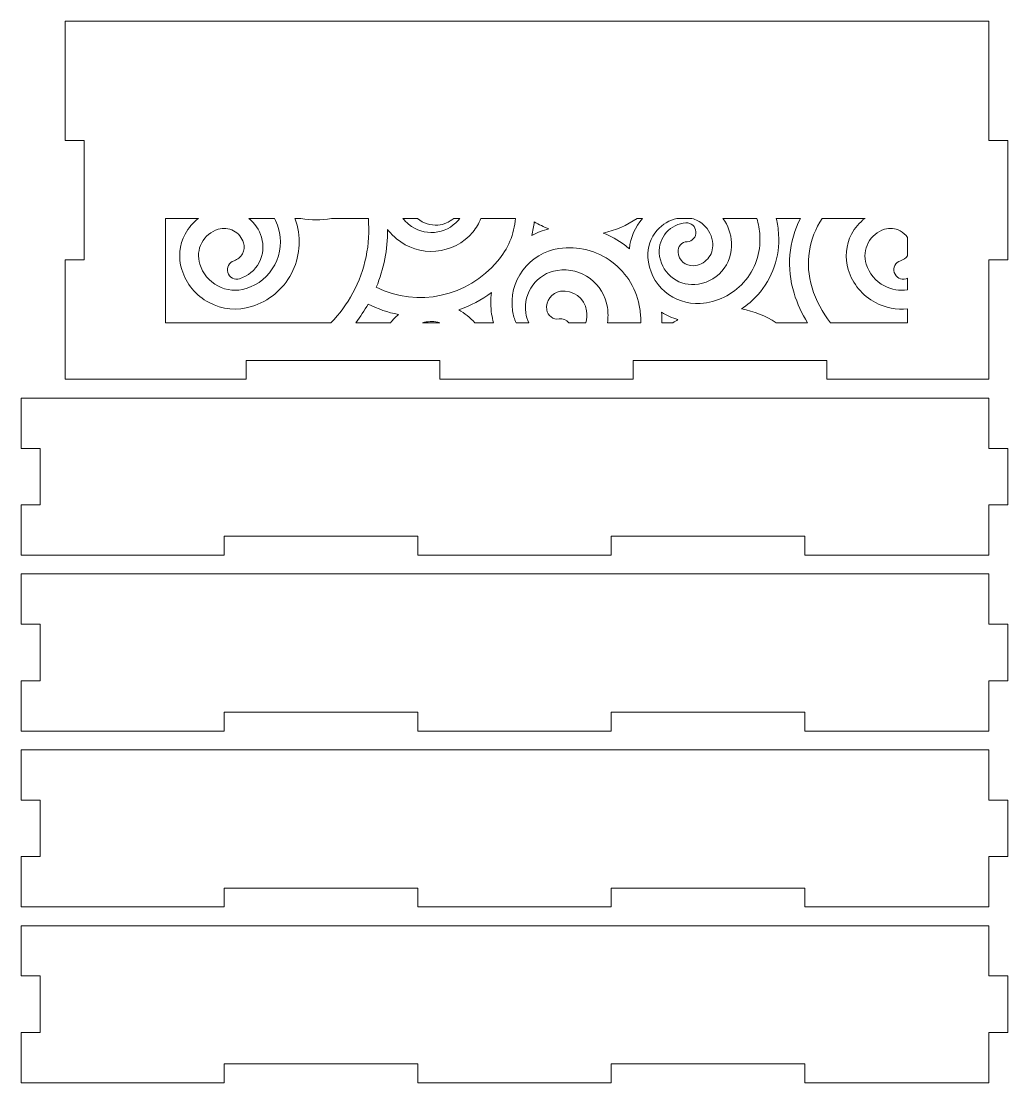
# Model space of a CAD drawing. Header units: millimetres. Extents: x 961 to 1271, y -165 to 165.
# Drawn here: x 960.7 to 1117.7, y -5 to 164 of the extents above; entities that cross this region are included whole.
import ezdxf

# ---------------------------------------------------------------- set-up
doc = ezdxf.new("R2010")
doc.units = ezdxf.units.MM
doc.header["$MEASUREMENT"] = 0
doc.layers.add('Camada 1', color=7, linetype='Continuous')

msp = doc.modelspace()

# ---------------------------------------------------------------- linework, layer by layer
at = {"layer": 'Camada 1', "color": 250, "lineweight": 20}
for points, knots in [([(1088.9057, 107), (1088.9057, 107), (1114.7057, 107), (1114.7057, 107), (1114.7057, 107), (1114.7057, 107), (1114.7057, 126), (1114.7057, 126), (1114.7057, 126), (1114.7057, 126), (1117.7061, 126), (1117.7061, 126), (1117.7061, 126), (1117.7061, 126), (1117.7061, 145), (1117.7061, 145), (1117.7061, 145), (1117.7061, 145), (1114.7057, 145), (1114.7057, 145), (1114.7057, 145), (1114.7057, 145), (1114.7057, 164), (1114.7057, 164), (1114.7057, 164), (1114.7057, 164), (967.7053, 164), (967.7053, 164), (967.7053, 164), (967.7053, 164), (967.7053, 145), (967.7053, 145), (967.7053, 145), (967.7053, 145), (970.7057, 145), (970.7057, 145), (970.7057, 145), (970.7057, 145), (970.7057, 126), (970.7057, 126), (970.7057, 126), (970.7057, 126), (967.7053, 126), (967.7053, 126), (967.7053, 126), (967.7053, 126), (967.7053, 107), (967.7053, 107), (967.7053, 107), (967.7053, 107), (996.5057, 107), (996.5057, 107), (996.5057, 107), (996.5057, 107), (996.5057, 110), (996.5057, 110), (996.5057, 110), (996.5057, 110), (1027.3057, 110), (1027.3057, 110), (1027.3057, 110), (1027.3057, 110), (1027.3057, 107), (1027.3057, 107), (1027.3057, 107), (1027.3057, 107), (1058.1057, 107), (1058.1057, 107), (1058.1057, 107), (1058.1057, 107), (1058.1057, 110), (1058.1057, 110), (1058.1057, 110), (1058.1057, 110), (1088.9057, 110), (1088.9057, 110), (1088.9057, 110), (1088.9057, 110), (1088.9057, 107), (1088.9057, 107)], [0, 0, 0, 0, 0.04761905, 0.04761905, 0.04761905, 0.04761905, 0.0952381, 0.0952381, 0.0952381, 0.0952381, 0.14285714, 0.14285714, 0.14285714, 0.14285714, 0.19047619, 0.19047619, 0.19047619, 0.19047619, 0.23809524, 0.23809524, 0.23809524, 0.23809524, 0.28571429, 0.28571429, 0.28571429, 0.28571429, 0.33333333, 0.33333333, 0.33333333, 0.33333333, 0.38095238, 0.38095238, 0.38095238, 0.38095238, 0.42857143, 0.42857143, 0.42857143, 0.42857143, 0.47619048, 0.47619048, 0.47619048, 0.47619048, 0.52380952, 0.52380952, 0.52380952, 0.52380952, 0.57142857, 0.57142857, 0.57142857, 0.57142857, 0.61904762, 0.61904762, 0.61904762, 0.61904762, 0.66666667, 0.66666667, 0.66666667, 0.66666667, 0.71428571, 0.71428571, 0.71428571, 0.71428571, 0.76190476, 0.76190476, 0.76190476, 0.76190476, 0.80952381, 0.80952381, 0.80952381, 0.80952381, 0.85714286, 0.85714286, 0.85714286, 0.85714286, 0.9047619, 0.9047619, 0.9047619, 0.9047619, 1, 1, 1, 1]), ([(1005.2217, 132.6106), (1006.8201, 132.3132), (1008.4614, 132.3136), (1010.0668, 132.6106), (1010.0668, 132.6106), (1010.0668, 132.6106), (1015.9455, 132.6106), (1015.9455, 132.6106), (1015.9455, 132.6106), (1016.2975, 128.5232), (1015.4479, 124.3961), (1013.473, 120.7421), (1013.473, 120.7421), (1012.5248, 118.9877), (1011.3482, 117.3955), (1009.9834, 116), (1009.9834, 116), (1009.9834, 116), (983.6473, 116), (983.6473, 116), (983.6473, 116), (983.6473, 116), (983.6473, 132.6106), (983.6473, 132.6106), (983.6473, 132.6106), (983.6473, 132.6106), (988.9214, 132.6106), (988.9214, 132.6106), (988.9214, 132.6106), (988.0403, 131.9577), (987.3098, 131.1099), (986.7842, 130.1118), (986.7842, 130.1118), (985.8614, 128.3597), (985.6739, 126.3493), (986.2574, 124.4568), (986.2574, 124.4568), (986.9574, 122.1866), (988.4986, 120.3212), (990.5984, 119.2098), (990.5984, 119.2098), (992.6954, 118.0999), (995.1074, 117.8709), (997.3745, 118.5718), (997.3745, 118.5718), (1000.116, 119.4195), (1002.361, 121.2903), (1003.6982, 123.8284), (1003.6982, 123.8284), (1005.0353, 126.3665), (1005.3063, 129.2823), (1004.4602, 132.0233), (1004.4602, 132.0233), (1004.3993, 132.2205), (1004.334, 132.4164), (1004.2641, 132.6106), (1004.2641, 132.6106), (1004.2641, 132.6106), (1005.2217, 132.6106), (1005.2217, 132.6106)], [0, 0, 0, 0, 0.0625, 0.0625, 0.0625, 0.0625, 0.125, 0.125, 0.125, 0.125, 0.1875, 0.1875, 0.1875, 0.1875, 0.25, 0.25, 0.25, 0.25, 0.3125, 0.3125, 0.3125, 0.3125, 0.375, 0.375, 0.375, 0.375, 0.4375, 0.4375, 0.4375, 0.4375, 0.5, 0.5, 0.5, 0.5, 0.5625, 0.5625, 0.5625, 0.5625, 0.625, 0.625, 0.625, 0.625, 0.6875, 0.6875, 0.6875, 0.6875, 0.75, 0.75, 0.75, 0.75, 0.8125, 0.8125, 0.8125, 0.8125, 0.875, 0.875, 0.875, 0.875, 1, 1, 1, 1]), ([(1001.0187, 132.6106), (1001.2482, 132.1398), (1001.4429, 131.6481), (1001.6, 131.1382), (1001.6, 131.1382), (1002.2101, 129.158), (1002.0164, 127.059), (1001.0511, 125.2251), (1001.0511, 125.2251), (1000.0873, 123.394), (998.4662, 122.052), (996.4905, 121.4395), (996.4905, 121.4395), (994.9863, 120.9731), (993.3902, 121.1223), (991.9982, 121.8584), (991.9982, 121.8584), (990.6027, 122.5963), (989.5836, 123.8338), (989.1185, 125.3419), (989.1185, 125.3419), (988.7701, 126.4714), (988.8806, 127.6688), (989.4318, 128.7148), (989.4318, 128.7148), (989.9828, 129.7602), (990.905, 130.5229), (992.0332, 130.8728), (992.0332, 130.8728), (992.8587, 131.1289), (993.7334, 131.0466), (994.497, 130.6422), (994.497, 130.6422), (995.2632, 130.2363), (995.8222, 129.5598), (996.0784, 128.7315), (996.0784, 128.7315), (996.2589, 128.1478), (996.202, 127.5276), (995.9169, 126.9871), (995.9169, 126.9871), (995.6311, 126.4454), (995.1524, 126.0477), (994.5673, 125.8665), (994.5673, 125.8665), (993.7778, 125.6221), (993.3356, 124.7816), (993.5791, 123.9921), (993.5791, 123.9921), (993.8227, 123.2024), (994.6611, 122.7582), (995.4509, 123.0026), (995.4509, 123.0026), (996.8001, 123.4201), (997.9052, 124.3409), (998.5638, 125.5899), (998.5638, 125.5899), (999.2202, 126.8347), (999.3541, 128.2726), (998.9387, 129.6172), (998.9387, 129.6172), (998.571, 130.8073), (997.8729, 131.8401), (996.9278, 132.6106), (996.9278, 132.6106), (996.9278, 132.6106), (1001.0187, 132.6106), (1001.0187, 132.6106)], [0, 0, 0, 0, 0.05555556, 0.05555556, 0.05555556, 0.05555556, 0.11111111, 0.11111111, 0.11111111, 0.11111111, 0.16666667, 0.16666667, 0.16666667, 0.16666667, 0.22222222, 0.22222222, 0.22222222, 0.22222222, 0.27777778, 0.27777778, 0.27777778, 0.27777778, 0.33333333, 0.33333333, 0.33333333, 0.33333333, 0.38888889, 0.38888889, 0.38888889, 0.38888889, 0.44444444, 0.44444444, 0.44444444, 0.44444444, 0.5, 0.5, 0.5, 0.5, 0.55555556, 0.55555556, 0.55555556, 0.55555556, 0.61111111, 0.61111111, 0.61111111, 0.61111111, 0.66666667, 0.66666667, 0.66666667, 0.66666667, 0.72222222, 0.72222222, 0.72222222, 0.72222222, 0.77777778, 0.77777778, 0.77777778, 0.77777778, 0.83333333, 0.83333333, 0.83333333, 0.83333333, 0.88888889, 0.88888889, 0.88888889, 0.88888889, 1, 1, 1, 1]), ([(1033.8306, 132.6106), (1033.8306, 132.6106), (1039.3845, 132.6106), (1039.3845, 132.6106), (1039.3845, 132.6106), (1039.1528, 130.1125), (1038.1646, 127.7492), (1036.5112, 125.792), (1036.5112, 125.792), (1031.7943, 120.2082), (1023.7552, 118.2838), (1017.2174, 121.6648), (1017.2174, 121.6648), (1018.4037, 124.5644), (1019.0198, 127.6875), (1019.0195, 130.8182), (1019.0195, 130.8182), (1019.4409, 130.296), (1019.9129, 129.8149), (1020.4289, 129.3808), (1020.4289, 129.3808), (1022.1717, 127.9145), (1024.4062, 127.2065), (1026.6751, 127.391), (1026.6751, 127.391), (1028.9693, 127.5775), (1031.0808, 128.6585), (1032.567, 130.4176), (1032.567, 130.4176), (1033.1312, 131.0854), (1033.5511, 131.8295), (1033.8306, 132.6106)], [0, 0, 0, 0, 0.11111111, 0.11111111, 0.11111111, 0.11111111, 0.22222222, 0.22222222, 0.22222222, 0.22222222, 0.33333333, 0.33333333, 0.33333333, 0.33333333, 0.44444444, 0.44444444, 0.44444444, 0.44444444, 0.55555556, 0.55555556, 0.55555556, 0.55555556, 0.66666667, 0.66666667, 0.66666667, 0.66666667, 0.77777778, 0.77777778, 0.77777778, 0.77777778, 1, 1, 1, 1]), ([(1021.4301, 132.6106), (1021.4301, 132.6106), (1023.7474, 132.6106), (1023.7474, 132.6106), (1023.7474, 132.6106), (1023.7474, 132.6106), (1023.7935, 132.5708), (1023.7935, 132.5708), (1023.7935, 132.5708), (1024.6929, 131.8135), (1025.8389, 131.4512), (1027.0103, 131.5511), (1027.0103, 131.5511), (1027.9525, 131.6315), (1028.8265, 132.002), (1029.5277, 132.6106), (1029.5277, 132.6106), (1029.5277, 132.6106), (1030.4808, 132.6106), (1030.4808, 132.6106), (1030.4808, 132.6106), (1030.4165, 132.5207), (1030.3482, 132.4327), (1030.2758, 132.3469), (1030.2758, 132.3469), (1028.2896, 129.9941), (1024.7176, 129.6865), (1022.3614, 131.6703), (1022.3614, 131.6703), (1022.0175, 131.9598), (1021.7071, 132.275), (1021.4301, 132.6106)], [0, 0, 0, 0, 0.11111111, 0.11111111, 0.11111111, 0.11111111, 0.22222222, 0.22222222, 0.22222222, 0.22222222, 0.33333333, 0.33333333, 0.33333333, 0.33333333, 0.44444444, 0.44444444, 0.44444444, 0.44444444, 0.55555556, 0.55555556, 0.55555556, 0.55555556, 0.66666667, 0.66666667, 0.66666667, 0.66666667, 0.77777778, 0.77777778, 0.77777778, 0.77777778, 1, 1, 1, 1]), ([(1042.3425, 132.0837), (1043.0924, 131.6318), (1043.879, 131.247), (1044.6939, 130.9332), (1044.6939, 130.9332), (1043.7375, 130.7018), (1042.814, 130.3563), (1041.9426, 129.9014), (1041.9426, 129.9014), (1042.1287, 130.6179), (1042.2623, 131.3473), (1042.3425, 132.0837)], [0, 0, 0, 0, 0.25, 0.25, 0.25, 0.25, 0.5, 0.5, 0.5, 0.5, 1, 1, 1, 1]), ([(1058.7037, 132.6106), (1058.7037, 132.6106), (1059.5709, 132.6106), (1059.5709, 132.6106), (1059.5709, 132.6106), (1058.3958, 131.2331), (1057.6762, 129.5574), (1057.4838, 127.7782), (1057.4838, 127.7782), (1057.2362, 127.9891), (1056.9817, 128.192), (1056.7209, 128.3864), (1056.7209, 128.3864), (1055.676, 129.165), (1054.5391, 129.8017), (1053.336, 130.2796), (1053.336, 130.2796), (1055.2699, 130.7008), (1057.091, 131.4945), (1058.7037, 132.6106)], [0, 0, 0, 0, 0.16666667, 0.16666667, 0.16666667, 0.16666667, 0.33333333, 0.33333333, 0.33333333, 0.33333333, 0.5, 0.5, 0.5, 0.5, 0.66666667, 0.66666667, 0.66666667, 0.66666667, 1, 1, 1, 1]), ([(1065.0546, 132.6106), (1065.0546, 132.6106), (1067.4319, 132.6106), (1067.4319, 132.6106), (1067.4319, 132.6106), (1068.0974, 132.4356), (1068.7177, 132.1062), (1069.2498, 131.6377), (1069.2498, 131.6377), (1070.1493, 130.8457), (1070.6854, 129.7524), (1070.7629, 128.5567), (1070.7629, 128.5567), (1070.8198, 127.6806), (1070.5339, 126.8349), (1069.9548, 126.1748), (1069.9548, 126.1748), (1069.3765, 125.5157), (1068.5767, 125.1244), (1067.7019, 125.0692), (1067.7019, 125.0692), (1066.4251, 124.9887), (1065.3122, 125.971), (1065.2293, 127.2469), (1065.2293, 127.2469), (1065.2022, 127.6644), (1065.3409, 128.0647), (1065.617, 128.3786), (1065.617, 128.3786), (1065.8924, 128.6917), (1066.2684, 128.8795), (1066.685, 128.9057), (1066.685, 128.9057), (1067.5069, 128.9572), (1068.1371, 129.6729), (1068.0845, 130.4947), (1068.0845, 130.4947), (1068.0318, 131.3175), (1067.3183, 131.9489), (1066.4948, 131.897), (1066.4948, 131.897), (1065.2825, 131.8206), (1064.1687, 131.2746), (1063.3666, 130.3624), (1063.3666, 130.3624), (1062.5628, 129.4482), (1062.1629, 128.2705), (1062.2418, 127.0559), (1062.2418, 127.0559), (1062.3347, 125.6241), (1062.9961, 124.3008), (1064.0819, 123.3638), (1064.0819, 123.3638), (1065.1378, 122.4525), (1066.5013, 121.9906), (1067.8941, 122.079), (1067.8941, 122.079), (1069.5666, 122.1852), (1071.098, 122.9368), (1072.2046, 124.1956), (1072.2046, 124.1956), (1073.3116, 125.4548), (1073.8596, 127.0758), (1073.7516, 128.7485), (1073.7516, 128.7485), (1073.6604, 130.16), (1073.1831, 131.4873), (1072.3802, 132.6106), (1072.3802, 132.6106), (1072.3802, 132.6106), (1077.7818, 132.6106), (1077.7818, 132.6106), (1077.7818, 132.6106), (1078.0328, 131.726), (1078.1918, 130.8096), (1078.2524, 129.8742), (1078.2524, 129.8742), (1078.4298, 127.1368), (1077.5008, 124.4614), (1075.6695, 122.4202), (1075.6695, 122.4202), (1073.8894, 120.4361), (1071.4271, 119.2368), (1068.7656, 119.0687), (1068.7656, 119.0687), (1066.7041, 118.9385), (1064.6894, 119.6249), (1063.1306, 120.9786), (1063.1306, 120.9786), (1061.5402, 122.3597), (1060.5735, 124.3012), (1060.4374, 126.4042), (1060.4374, 126.4042), (1060.3343, 127.9967), (1060.8562, 129.5344), (1061.909, 130.734), (1061.909, 130.734), (1062.7462, 131.6879), (1063.8405, 132.3355), (1065.0546, 132.6106)], [0, 0, 0, 0, 0.03846154, 0.03846154, 0.03846154, 0.03846154, 0.07692308, 0.07692308, 0.07692308, 0.07692308, 0.11538462, 0.11538462, 0.11538462, 0.11538462, 0.15384615, 0.15384615, 0.15384615, 0.15384615, 0.19230769, 0.19230769, 0.19230769, 0.19230769, 0.23076923, 0.23076923, 0.23076923, 0.23076923, 0.26923077, 0.26923077, 0.26923077, 0.26923077, 0.30769231, 0.30769231, 0.30769231, 0.30769231, 0.34615385, 0.34615385, 0.34615385, 0.34615385, 0.38461538, 0.38461538, 0.38461538, 0.38461538, 0.42307692, 0.42307692, 0.42307692, 0.42307692, 0.46153846, 0.46153846, 0.46153846, 0.46153846, 0.5, 0.5, 0.5, 0.5, 0.53846154, 0.53846154, 0.53846154, 0.53846154, 0.57692308, 0.57692308, 0.57692308, 0.57692308, 0.61538462, 0.61538462, 0.61538462, 0.61538462, 0.65384615, 0.65384615, 0.65384615, 0.65384615, 0.69230769, 0.69230769, 0.69230769, 0.69230769, 0.73076923, 0.73076923, 0.73076923, 0.73076923, 0.76923077, 0.76923077, 0.76923077, 0.76923077, 0.80769231, 0.80769231, 0.80769231, 0.80769231, 0.84615385, 0.84615385, 0.84615385, 0.84615385, 0.88461538, 0.88461538, 0.88461538, 0.88461538, 0.92307692, 0.92307692, 0.92307692, 0.92307692, 1, 1, 1, 1]), ([(1080.8711, 132.6106), (1080.8711, 132.6106), (1084.7039, 132.6106), (1084.7039, 132.6106), (1084.7039, 132.6106), (1082.8613, 128.9651), (1082.4556, 124.703), (1083.6915, 120.6944), (1083.6915, 120.6944), (1084.2039, 119.0325), (1084.9269, 117.4556), (1085.8432, 116), (1085.8432, 116), (1085.8432, 116), (1080.832, 116), (1080.832, 116), (1080.832, 116), (1079.1602, 117.0936), (1077.2891, 117.8403), (1075.3162, 118.1971), (1075.3162, 118.1971), (1076.2727, 118.8252), (1077.1455, 119.5772), (1077.9105, 120.4323), (1077.9105, 120.4323), (1080.2716, 123.0713), (1081.4698, 126.5287), (1081.241, 130.0635), (1081.241, 130.0635), (1081.1851, 130.9262), (1081.061, 131.7775), (1080.8711, 132.6106)], [0, 0, 0, 0, 0.11111111, 0.11111111, 0.11111111, 0.11111111, 0.22222222, 0.22222222, 0.22222222, 0.22222222, 0.33333333, 0.33333333, 0.33333333, 0.33333333, 0.44444444, 0.44444444, 0.44444444, 0.44444444, 0.55555556, 0.55555556, 0.55555556, 0.55555556, 0.66666667, 0.66666667, 0.66666667, 0.66666667, 0.77777778, 0.77777778, 0.77777778, 0.77777778, 1, 1, 1, 1]), ([(1088.1662, 132.6106), (1088.1662, 132.6106), (1094.9869, 132.6106), (1094.9869, 132.6106), (1094.9869, 132.6106), (1094.1058, 131.9577), (1093.3753, 131.1099), (1092.8497, 130.1118), (1092.8497, 130.1118), (1091.927, 128.3597), (1091.7392, 126.3492), (1092.3226, 124.4568), (1092.3226, 124.4568), (1093.0226, 122.1864), (1094.564, 120.3212), (1096.6639, 119.2098), (1096.6639, 119.2098), (1098.25, 118.3703), (1100.0164, 118.0349), (1101.764, 118.2246), (1101.764, 118.2246), (1101.764, 118.2246), (1101.764, 116), (1101.764, 116), (1101.764, 116), (1101.764, 116), (1089.5219, 116), (1089.5219, 116), (1089.5219, 116), (1088.1995, 117.6293), (1087.1894, 119.5141), (1086.5528, 121.5793), (1086.5528, 121.5793), (1085.3591, 125.4517), (1086.0756, 129.4718), (1088.1662, 132.6106)], [0, 0, 0, 0, 0.1, 0.1, 0.1, 0.1, 0.2, 0.2, 0.2, 0.2, 0.3, 0.3, 0.3, 0.3, 0.4, 0.4, 0.4, 0.4, 0.5, 0.5, 0.5, 0.5, 0.6, 0.6, 0.6, 0.6, 0.7, 0.7, 0.7, 0.7, 0.8, 0.8, 0.8, 0.8, 1, 1, 1, 1]), ([(1100.5625, 130.6421), (1101.0585, 130.3794), (1101.4677, 130.0032), (1101.764, 129.5459), (1101.764, 129.5459), (1101.764, 129.5459), (1101.764, 126.6479), (1101.764, 126.6479), (1101.764, 126.6479), (1101.4783, 126.2792), (1101.0879, 126.0074), (1100.6328, 125.8665), (1100.6328, 125.8665), (1099.8431, 125.6221), (1099.401, 124.7817), (1099.6446, 123.9921), (1099.6446, 123.9921), (1099.8883, 123.2023), (1100.7266, 122.7582), (1101.5165, 123.0026), (1101.5165, 123.0026), (1101.5165, 123.0026), (1101.764, 123.0858), (1101.764, 123.0858), (1101.764, 123.0858), (1101.764, 123.0858), (1101.764, 121.2519), (1101.764, 121.2519), (1101.764, 121.2519), (1100.5026, 121.0429), (1099.2135, 121.2505), (1098.0638, 121.8584), (1098.0638, 121.8584), (1096.6682, 122.5964), (1095.6492, 123.8337), (1095.184, 125.3419), (1095.184, 125.3419), (1094.8356, 126.4715), (1094.9461, 127.6688), (1095.4974, 128.7148), (1095.4974, 128.7148), (1096.0485, 129.7602), (1096.9703, 130.5229), (1098.0986, 130.8728), (1098.0986, 130.8728), (1098.9241, 131.1289), (1099.7988, 131.0466), (1100.5625, 130.6421)], [0, 0, 0, 0, 0.07692308, 0.07692308, 0.07692308, 0.07692308, 0.15384615, 0.15384615, 0.15384615, 0.15384615, 0.23076923, 0.23076923, 0.23076923, 0.23076923, 0.30769231, 0.30769231, 0.30769231, 0.30769231, 0.38461538, 0.38461538, 0.38461538, 0.38461538, 0.46153846, 0.46153846, 0.46153846, 0.46153846, 0.53846154, 0.53846154, 0.53846154, 0.53846154, 0.61538462, 0.61538462, 0.61538462, 0.61538462, 0.69230769, 0.69230769, 0.69230769, 0.69230769, 0.76923077, 0.76923077, 0.76923077, 0.76923077, 0.84615385, 0.84615385, 0.84615385, 0.84615385, 1, 1, 1, 1]), ([(1059.1601, 118.2098), (1059.2682, 117.4705), (1059.3148, 116.7324), (1059.3036, 116), (1059.3036, 116), (1059.3036, 116), (1054.0062, 116), (1054.0062, 116), (1054.0062, 116), (1054.1179, 116.778), (1054.1211, 117.5843), (1054.0016, 118.4001), (1054.0016, 118.4001), (1053.4404, 122.2317), (1049.8693, 124.9047), (1046.0344, 124.3413), (1046.0344, 124.3413), (1042.782, 123.8634), (1040.5298, 120.8244), (1041.0055, 117.5737), (1041.0055, 117.5737), (1041.0869, 117.0176), (1041.2555, 116.4878), (1041.5023, 116), (1041.5023, 116), (1041.5023, 116), (1039.466, 116), (1039.466, 116), (1039.466, 116), (1039.1936, 116.579), (1039.0004, 117.2065), (1038.9032, 117.8708), (1038.9032, 117.8708), (1038.5647, 120.1841), (1039.1461, 122.4951), (1040.5408, 124.3714), (1040.5408, 124.3714), (1041.9357, 126.2481), (1043.9723, 127.471), (1046.2864, 127.8108), (1046.2864, 127.8108), (1049.2868, 128.2514), (1052.2778, 127.4929), (1054.7086, 125.68), (1054.7086, 125.68), (1057.1406, 123.8661), (1058.7212, 121.2118), (1059.1601, 118.2098)], [0, 0, 0, 0, 0.07692308, 0.07692308, 0.07692308, 0.07692308, 0.15384615, 0.15384615, 0.15384615, 0.15384615, 0.23076923, 0.23076923, 0.23076923, 0.23076923, 0.30769231, 0.30769231, 0.30769231, 0.30769231, 0.38461538, 0.38461538, 0.38461538, 0.38461538, 0.46153846, 0.46153846, 0.46153846, 0.46153846, 0.53846154, 0.53846154, 0.53846154, 0.53846154, 0.61538462, 0.61538462, 0.61538462, 0.61538462, 0.69230769, 0.69230769, 0.69230769, 0.69230769, 0.76923077, 0.76923077, 0.76923077, 0.76923077, 0.84615385, 0.84615385, 0.84615385, 0.84615385, 1, 1, 1, 1]), ([(1035.5711, 117.3827), (1035.6403, 116.9102), (1035.7422, 116.4485), (1035.8743, 116), (1035.8743, 116), (1035.8743, 116), (1032.892, 116), (1032.892, 116), (1032.892, 116), (1032.1567, 116.8238), (1031.2897, 117.5141), (1030.321, 118.0445), (1030.321, 118.0445), (1032.1954, 118.6905), (1033.9607, 119.6234), (1035.5516, 120.8063), (1035.5516, 120.8063), (1035.3971, 119.6722), (1035.4047, 118.5193), (1035.5711, 117.3827)], [0, 0, 0, 0, 0.16666667, 0.16666667, 0.16666667, 0.16666667, 0.33333333, 0.33333333, 0.33333333, 0.33333333, 0.5, 0.5, 0.5, 0.5, 0.66666667, 0.66666667, 0.66666667, 0.66666667, 1, 1, 1, 1]), ([(1050.6692, 117.9112), (1050.7651, 117.2549), (1050.7279, 116.6086), (1050.5785, 116), (1050.5785, 116), (1050.5785, 116), (1047.8472, 116), (1047.8472, 116), (1047.8472, 116), (1047.4844, 116.4399), (1046.9076, 116.6847), (1046.3013, 116.5951), (1046.3013, 116.5951), (1045.8439, 116.5276), (1045.3898, 116.6438), (1045.019, 116.9197), (1045.019, 116.9197), (1044.6457, 117.1974), (1044.406, 117.6023), (1044.3387, 118.0625), (1044.3387, 118.0625), (1044.1323, 119.4741), (1045.11, 120.7977), (1046.5233, 121.005), (1046.5233, 121.005), (1048.5185, 121.2977), (1050.3779, 119.9048), (1050.6692, 117.9112)], [0, 0, 0, 0, 0.125, 0.125, 0.125, 0.125, 0.25, 0.25, 0.25, 0.25, 0.375, 0.375, 0.375, 0.375, 0.5, 0.5, 0.5, 0.5, 0.625, 0.625, 0.625, 0.625, 0.75, 0.75, 0.75, 0.75, 1, 1, 1, 1]), ([(1020.74, 117.3202), (1020.2675, 116.926), (1019.8454, 116.4832), (1019.4786, 116), (1019.4786, 116), (1019.4786, 116), (1013.9473, 116), (1013.9473, 116), (1013.9473, 116), (1014.6741, 116.9392), (1015.3318, 117.9315), (1015.9137, 118.9673), (1015.9137, 118.9673), (1017.4376, 118.1889), (1019.0619, 117.6368), (1020.74, 117.3202)], [0, 0, 0, 0, 0.2, 0.2, 0.2, 0.2, 0.4, 0.4, 0.4, 0.4, 0.6, 0.6, 0.6, 0.6, 1, 1, 1, 1]), ([(1062.6165, 117.6558), (1063.431, 117.1554), (1064.3075, 116.7645), (1065.2236, 116.4945), (1065.2236, 116.4945), (1064.9475, 116.3382), (1064.6767, 116.1733), (1064.4115, 116), (1064.4115, 116), (1064.4115, 116), (1062.6759, 116), (1062.6759, 116), (1062.6759, 116), (1062.6833, 116.5525), (1062.6639, 117.1052), (1062.6165, 117.6558)], [0, 0, 0, 0, 0.2, 0.2, 0.2, 0.2, 0.4, 0.4, 0.4, 0.4, 0.6, 0.6, 0.6, 0.6, 1, 1, 1, 1]), ([(1024.5653, 116), (1025.3458, 116.2212), (1026.1746, 116.2534), (1026.9872, 116.0835), (1026.9872, 116.0835), (1027.1059, 116.0587), (1027.2235, 116.0308), (1027.3399, 116), (1027.3399, 116), (1027.3399, 116), (1024.5653, 116), (1024.5653, 116)], [0, 0, 0, 0, 0.25, 0.25, 0.25, 0.25, 0.5, 0.5, 0.5, 0.5, 1, 1, 1, 1]), ([(960.7061, 79), (960.7061, 79), (993.0061, 79), (993.0061, 79), (993.0061, 79), (993.0061, 79), (993.0061, 82), (993.0061, 82), (993.0061, 82), (993.0061, 82), (1023.8061, 82), (1023.8061, 82), (1023.8061, 82), (1023.8061, 82), (1023.8061, 79), (1023.8061, 79), (1023.8061, 79), (1023.8061, 79), (1054.6061, 79), (1054.6061, 79), (1054.6061, 79), (1054.6061, 79), (1054.6061, 82), (1054.6061, 82), (1054.6061, 82), (1054.6061, 82), (1085.4061, 82), (1085.4061, 82), (1085.4061, 82), (1085.4061, 82), (1085.4061, 79), (1085.4061, 79), (1085.4061, 79), (1085.4061, 79), (1114.7061, 79), (1114.7061, 79), (1114.7061, 79), (1114.7061, 79), (1114.7061, 87), (1114.7061, 87), (1114.7061, 87), (1114.7061, 87), (1117.7061, 87), (1117.7061, 87), (1117.7061, 87), (1117.7061, 87), (1117.7061, 96), (1117.7061, 96), (1117.7061, 96), (1117.7061, 96), (1114.7061, 96), (1114.7061, 96), (1114.7061, 96), (1114.7061, 96), (1114.7061, 104), (1114.7061, 104), (1114.7061, 104), (1114.7061, 104), (960.7061, 104), (960.7061, 104), (960.7061, 104), (960.7061, 104), (960.7061, 96), (960.7061, 96), (960.7061, 96), (960.7061, 96), (963.7061, 96), (963.7061, 96), (963.7061, 96), (963.7061, 96), (963.7061, 87), (963.7061, 87), (963.7061, 87), (963.7061, 87), (960.7061, 87), (960.7061, 87), (960.7061, 87), (960.7061, 87), (960.7061, 79), (960.7061, 79)], [0, 0, 0, 0, 0.04761905, 0.04761905, 0.04761905, 0.04761905, 0.0952381, 0.0952381, 0.0952381, 0.0952381, 0.14285714, 0.14285714, 0.14285714, 0.14285714, 0.19047619, 0.19047619, 0.19047619, 0.19047619, 0.23809524, 0.23809524, 0.23809524, 0.23809524, 0.28571429, 0.28571429, 0.28571429, 0.28571429, 0.33333333, 0.33333333, 0.33333333, 0.33333333, 0.38095238, 0.38095238, 0.38095238, 0.38095238, 0.42857143, 0.42857143, 0.42857143, 0.42857143, 0.47619048, 0.47619048, 0.47619048, 0.47619048, 0.52380952, 0.52380952, 0.52380952, 0.52380952, 0.57142857, 0.57142857, 0.57142857, 0.57142857, 0.61904762, 0.61904762, 0.61904762, 0.61904762, 0.66666667, 0.66666667, 0.66666667, 0.66666667, 0.71428571, 0.71428571, 0.71428571, 0.71428571, 0.76190476, 0.76190476, 0.76190476, 0.76190476, 0.80952381, 0.80952381, 0.80952381, 0.80952381, 0.85714286, 0.85714286, 0.85714286, 0.85714286, 0.9047619, 0.9047619, 0.9047619, 0.9047619, 1, 1, 1, 1]), ([(960.7061, 51), (960.7061, 51), (993.0061, 51), (993.0061, 51), (993.0061, 51), (993.0061, 51), (993.0061, 54), (993.0061, 54), (993.0061, 54), (993.0061, 54), (1023.8061, 54), (1023.8061, 54), (1023.8061, 54), (1023.8061, 54), (1023.8061, 51), (1023.8061, 51), (1023.8061, 51), (1023.8061, 51), (1054.6061, 51), (1054.6061, 51), (1054.6061, 51), (1054.6061, 51), (1054.6061, 54), (1054.6061, 54), (1054.6061, 54), (1054.6061, 54), (1085.4061, 54), (1085.4061, 54), (1085.4061, 54), (1085.4061, 54), (1085.4061, 51), (1085.4061, 51), (1085.4061, 51), (1085.4061, 51), (1114.7061, 51), (1114.7061, 51), (1114.7061, 51), (1114.7061, 51), (1114.7061, 59), (1114.7061, 59), (1114.7061, 59), (1114.7061, 59), (1117.7061, 59), (1117.7061, 59), (1117.7061, 59), (1117.7061, 59), (1117.7061, 68), (1117.7061, 68), (1117.7061, 68), (1117.7061, 68), (1114.7061, 68), (1114.7061, 68), (1114.7061, 68), (1114.7061, 68), (1114.7061, 76), (1114.7061, 76), (1114.7061, 76), (1114.7061, 76), (960.7061, 76), (960.7061, 76), (960.7061, 76), (960.7061, 76), (960.7061, 68), (960.7061, 68), (960.7061, 68), (960.7061, 68), (963.7061, 68), (963.7061, 68), (963.7061, 68), (963.7061, 68), (963.7061, 59), (963.7061, 59), (963.7061, 59), (963.7061, 59), (960.7061, 59), (960.7061, 59), (960.7061, 59), (960.7061, 59), (960.7061, 51), (960.7061, 51)], [0, 0, 0, 0, 0.04761905, 0.04761905, 0.04761905, 0.04761905, 0.0952381, 0.0952381, 0.0952381, 0.0952381, 0.14285714, 0.14285714, 0.14285714, 0.14285714, 0.19047619, 0.19047619, 0.19047619, 0.19047619, 0.23809524, 0.23809524, 0.23809524, 0.23809524, 0.28571429, 0.28571429, 0.28571429, 0.28571429, 0.33333333, 0.33333333, 0.33333333, 0.33333333, 0.38095238, 0.38095238, 0.38095238, 0.38095238, 0.42857143, 0.42857143, 0.42857143, 0.42857143, 0.47619048, 0.47619048, 0.47619048, 0.47619048, 0.52380952, 0.52380952, 0.52380952, 0.52380952, 0.57142857, 0.57142857, 0.57142857, 0.57142857, 0.61904762, 0.61904762, 0.61904762, 0.61904762, 0.66666667, 0.66666667, 0.66666667, 0.66666667, 0.71428571, 0.71428571, 0.71428571, 0.71428571, 0.76190476, 0.76190476, 0.76190476, 0.76190476, 0.80952381, 0.80952381, 0.80952381, 0.80952381, 0.85714286, 0.85714286, 0.85714286, 0.85714286, 0.9047619, 0.9047619, 0.9047619, 0.9047619, 1, 1, 1, 1]), ([(960.7061, 23), (960.7061, 23), (993.0061, 23), (993.0061, 23), (993.0061, 23), (993.0061, 23), (993.0061, 26), (993.0061, 26), (993.0061, 26), (993.0061, 26), (1023.8061, 26), (1023.8061, 26), (1023.8061, 26), (1023.8061, 26), (1023.8061, 23), (1023.8061, 23), (1023.8061, 23), (1023.8061, 23), (1054.6061, 23), (1054.6061, 23), (1054.6061, 23), (1054.6061, 23), (1054.6061, 26), (1054.6061, 26), (1054.6061, 26), (1054.6061, 26), (1085.4061, 26), (1085.4061, 26), (1085.4061, 26), (1085.4061, 26), (1085.4061, 23), (1085.4061, 23), (1085.4061, 23), (1085.4061, 23), (1114.7061, 23), (1114.7061, 23), (1114.7061, 23), (1114.7061, 23), (1114.7061, 31), (1114.7061, 31), (1114.7061, 31), (1114.7061, 31), (1117.7061, 31), (1117.7061, 31), (1117.7061, 31), (1117.7061, 31), (1117.7061, 40), (1117.7061, 40), (1117.7061, 40), (1117.7061, 40), (1114.7061, 40), (1114.7061, 40), (1114.7061, 40), (1114.7061, 40), (1114.7061, 48), (1114.7061, 48), (1114.7061, 48), (1114.7061, 48), (960.7061, 48), (960.7061, 48), (960.7061, 48), (960.7061, 48), (960.7061, 40), (960.7061, 40), (960.7061, 40), (960.7061, 40), (963.7061, 40), (963.7061, 40), (963.7061, 40), (963.7061, 40), (963.7061, 31), (963.7061, 31), (963.7061, 31), (963.7061, 31), (960.7061, 31), (960.7061, 31), (960.7061, 31), (960.7061, 31), (960.7061, 23), (960.7061, 23)], [0, 0, 0, 0, 0.04761905, 0.04761905, 0.04761905, 0.04761905, 0.0952381, 0.0952381, 0.0952381, 0.0952381, 0.14285714, 0.14285714, 0.14285714, 0.14285714, 0.19047619, 0.19047619, 0.19047619, 0.19047619, 0.23809524, 0.23809524, 0.23809524, 0.23809524, 0.28571429, 0.28571429, 0.28571429, 0.28571429, 0.33333333, 0.33333333, 0.33333333, 0.33333333, 0.38095238, 0.38095238, 0.38095238, 0.38095238, 0.42857143, 0.42857143, 0.42857143, 0.42857143, 0.47619048, 0.47619048, 0.47619048, 0.47619048, 0.52380952, 0.52380952, 0.52380952, 0.52380952, 0.57142857, 0.57142857, 0.57142857, 0.57142857, 0.61904762, 0.61904762, 0.61904762, 0.61904762, 0.66666667, 0.66666667, 0.66666667, 0.66666667, 0.71428571, 0.71428571, 0.71428571, 0.71428571, 0.76190476, 0.76190476, 0.76190476, 0.76190476, 0.80952381, 0.80952381, 0.80952381, 0.80952381, 0.85714286, 0.85714286, 0.85714286, 0.85714286, 0.9047619, 0.9047619, 0.9047619, 0.9047619, 1, 1, 1, 1]), ([(960.7061, -5), (960.7061, -5), (993.0061, -5), (993.0061, -5), (993.0061, -5), (993.0061, -5), (993.0061, -2), (993.0061, -2), (993.0061, -2), (993.0061, -2), (1023.8061, -2), (1023.8061, -2), (1023.8061, -2), (1023.8061, -2), (1023.8061, -5), (1023.8061, -5), (1023.8061, -5), (1023.8061, -5), (1054.6061, -5), (1054.6061, -5), (1054.6061, -5), (1054.6061, -5), (1054.6061, -2), (1054.6061, -2), (1054.6061, -2), (1054.6061, -2), (1085.4061, -2), (1085.4061, -2), (1085.4061, -2), (1085.4061, -2), (1085.4061, -5), (1085.4061, -5), (1085.4061, -5), (1085.4061, -5), (1114.7061, -5), (1114.7061, -5), (1114.7061, -5), (1114.7061, -5), (1114.7061, 3), (1114.7061, 3), (1114.7061, 3), (1114.7061, 3), (1117.7061, 3), (1117.7061, 3), (1117.7061, 3), (1117.7061, 3), (1117.7061, 12), (1117.7061, 12), (1117.7061, 12), (1117.7061, 12), (1114.7061, 12), (1114.7061, 12), (1114.7061, 12), (1114.7061, 12), (1114.7061, 20), (1114.7061, 20), (1114.7061, 20), (1114.7061, 20), (960.7061, 20), (960.7061, 20), (960.7061, 20), (960.7061, 20), (960.7061, 12), (960.7061, 12), (960.7061, 12), (960.7061, 12), (963.7061, 12), (963.7061, 12), (963.7061, 12), (963.7061, 12), (963.7061, 3), (963.7061, 3), (963.7061, 3), (963.7061, 3), (960.7061, 3), (960.7061, 3), (960.7061, 3), (960.7061, 3), (960.7061, -5), (960.7061, -5)], [0, 0, 0, 0, 0.04761905, 0.04761905, 0.04761905, 0.04761905, 0.0952381, 0.0952381, 0.0952381, 0.0952381, 0.14285714, 0.14285714, 0.14285714, 0.14285714, 0.19047619, 0.19047619, 0.19047619, 0.19047619, 0.23809524, 0.23809524, 0.23809524, 0.23809524, 0.28571429, 0.28571429, 0.28571429, 0.28571429, 0.33333333, 0.33333333, 0.33333333, 0.33333333, 0.38095238, 0.38095238, 0.38095238, 0.38095238, 0.42857143, 0.42857143, 0.42857143, 0.42857143, 0.47619048, 0.47619048, 0.47619048, 0.47619048, 0.52380952, 0.52380952, 0.52380952, 0.52380952, 0.57142857, 0.57142857, 0.57142857, 0.57142857, 0.61904762, 0.61904762, 0.61904762, 0.61904762, 0.66666667, 0.66666667, 0.66666667, 0.66666667, 0.71428571, 0.71428571, 0.71428571, 0.71428571, 0.76190476, 0.76190476, 0.76190476, 0.76190476, 0.80952381, 0.80952381, 0.80952381, 0.80952381, 0.85714286, 0.85714286, 0.85714286, 0.85714286, 0.9047619, 0.9047619, 0.9047619, 0.9047619, 1, 1, 1, 1])]:
    msp.add_open_spline(points, degree=3, knots=knots, dxfattribs=at)

doc.saveas('drawing.dxf')
